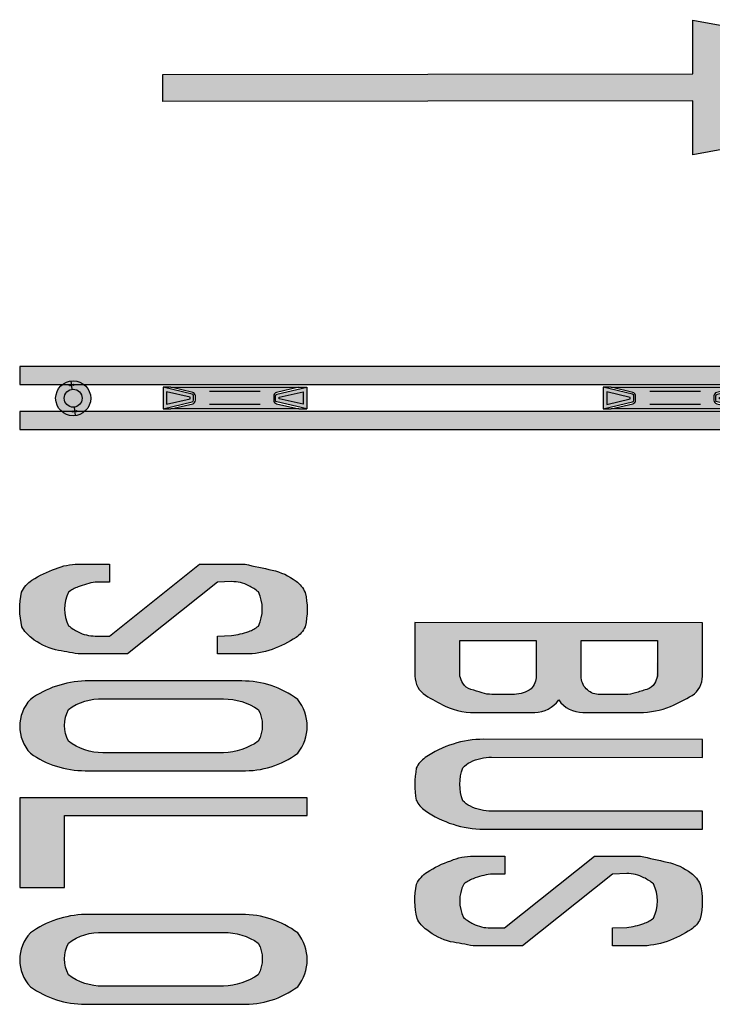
# Model space of a CAD drawing. Header units: metres. Extents: x 668617 to 675126, y 2286318 to 2293677.
# Drawn here: x 668896.42 to 668900.28, y 2287203.89 to 2287209.38 of the extents above; entities that cross this region are included whole.
import ezdxf

# ---------------------------------------------------------------- set-up
doc = ezdxf.new("R2010")
doc.units = ezdxf.units.M
doc.header["$MEASUREMENT"] = 0
for name, color, linetype in [('CU_VEGETACION', 54, 'Continuous'), ('DMTG-D-CONFIBUS', 1, 'Continuous'), ('DMTG-M-BOLARDO ABATIBLE', 70, 'Continuous'), ('DMTG-SH-FLECHA FRENTE', 252, 'Continuous'), ('DMTG-SH-LINEA DOBLE', 252, 'Continuous'), ('DMTG-SH-SOLO BUS BICI', 252, 'Continuous')]:
    doc.layers.add(name, color=color, linetype=linetype)

# ---------------------------------------------------------------- blocks, each defined once
blk = doc.blocks.new('*U26')
at = {"ltscale": 0.1, "true_color": 0xf8d731}
h = blk.add_hatch(color=40, dxfattribs=at)
h.dxf.hatch_style = 1
h.paths.add_polyline_path([(0, -0.115), (0, -0.235), (0.1628, -0.1968, 0.348227), (0.1705, -0.1871), (0.1705, -0.1629, 0.348227), (0.1628, -0.1532)])
h.paths.add_polyline_path([(0.1505, -0.1709), (0.1505, -0.1791), (0.02, -0.2098), (0.02, -0.1402)], flags=16)
at = {"lineweight": 60}
h = blk.add_hatch(color=72, dxfattribs=at)
h.dxf.hatch_style = 1
h.paths.add_polyline_path([(0.02, -0.2098), (0.1505, -0.1791), (0.1505, -0.1709), (0.02, -0.1402)])
at = {"ltscale": 0.1, "true_color": 0xf8d731}
h = blk.add_hatch(color=40, dxfattribs=at)
h.dxf.hatch_style = 1
h.set_gradient(color1=(248, 153, 30), color2=(248, 215, 49), rotation=90, name='CYLINDER')
h.paths.add_polyline_path([(0.7555, -0.235), (0.6321, -0.2065, -0.349253), (0.6166, -0.187), (0.6166, -0.163, -0.000038), (0.6166, -0.163, -0.349253), (0.6321, -0.1435), (0.7555, -0.115), (0.0438, -0.115), (0.1651, -0.1435, -0.348227), (0.1805, -0.1629), (0.1805, -0.1871, -0.348227), (0.1651, -0.2065), (0.0438, -0.235)])
h = blk.add_hatch(color=40, dxfattribs=at)
h.dxf.hatch_style = 1
h.paths.add_polyline_path([(0.6344, -0.1532, 0.349253), (0.6266, -0.163), (0.6266, -0.187, 0.349253), (0.6344, -0.1968), (0.8, -0.235), (0.8, -0.115)])
h.paths.add_polyline_path([(0.78, -0.1401), (0.6466, -0.1709), (0.6466, -0.1791), (0.78, -0.2099)], flags=16)
at = {"lineweight": 60}
h = blk.add_hatch(color=22, dxfattribs=at)
h.dxf.hatch_style = 1
h.paths.add_polyline_path([(0.6466, -0.1791), (0.78, -0.2099), (0.78, -0.1401), (0.6466, -0.1709)])
at = {"color": 40, "true_color": 0xf8d731}
for points in [[(0, -0.115), (0, -0.235), (0.1628, -0.1968, 0.348227), (0.1705, -0.1871), (0.1705, -0.1629, 0.348227), (0.1628, -0.1532)], [(0.6166, -0.163), (0.6166, -0.187, 0.349253), (0.6321, -0.2065), (0.7555, -0.235), (0.0438, -0.235), (0.1651, -0.2065, 0.348227), (0.1805, -0.1871), (0.1805, -0.1629, 0.348227), (0.1651, -0.1435), (0.0438, -0.115), (0.7555, -0.115), (0.6321, -0.1435, 0.349253), (0.6166, -0.163, 0.000038)], [(0.8, -0.235), (0.6344, -0.1968, -0.349253), (0.6266, -0.187), (0.6266, -0.163, -0.349253), (0.6344, -0.1532), (0.8, -0.115)]]:
    blk.add_lwpolyline(points, format="xyb", close=True, dxfattribs=at)
for points in [[(0.0438, -0.115), (0, -0.115)], [(0.7555, -0.115), (0.8, -0.115)], [(0, -0.235), (0.0438, -0.235)], [(0.7555, -0.235), (0.8, -0.235)]]:
    blk.add_lwpolyline(points, dxfattribs=at)
for points in [[(0.02, -0.1402), (0.02, -0.2098), (0.1505, -0.1791), (0.1505, -0.1709)], [(0.78, -0.2099), (0.6466, -0.1791), (0.6466, -0.1709), (0.78, -0.1401)]]:
    blk.add_lwpolyline(points, close=True, dxfattribs=at)
at = {"color": 1, "ltscale": 0.1}
for points in [[(0.5413, -0.1386), (0.2593, -0.1386)], [(0.5413, -0.2114), (0.2593, -0.2114)]]:
    blk.add_lwpolyline(points, dxfattribs=at)
blk = doc.blocks.new('*U256')
at = {"layer": 'DMTG-D-CONFIBUS', "rotation": 0.005551742592514601}
blk.add_blockref('*U26', (0.5, 0.1748), dxfattribs=at)
blk = doc.blocks.new('*U257')
at = {"layer": 'DMTG-D-CONFIBUS', "color": 0, "linetype": 'ByBlock', "lineweight": -2, "transparency": 16777216, "rotation": 0.4215976439512641}
for p in [(668894.358, 2287212.1415), (668896.808, 2287212.1595)]:
    blk.add_blockref('*U256', p, dxfattribs=at)
blk = doc.blocks.new('*U227')
at = {"ltscale": 50}
h = blk.add_hatch(color=252, dxfattribs=at)
h.dxf.hatch_style = 1
h.paths.add_polyline_path([(-0.3996, 3.1348), (-0.3994, 3.4499, 0.097809), (-0.4335, 3.6228, 0.042141), (-0.4947, 3.7423, 0.264464), (-0.6011, 3.7998), (-0.8992, 3.8), (-0.9002, 2.2), (-0.602, 2.1998, 0.256564), (-0.495, 2.2586, 0.03217), (-0.4351, 2.3674, 0.128787), (-0.3999, 2.5587), (-0.3998, 2.8663, 0.244437), (-0.4691, 2.9998, 0.249678)])
h.paths.add_polyline_path([(-0.6018, 2.4498), (-0.8, 2.4499), (-0.7998, 2.8747), (-0.6016, 2.8746, -0.19223), (-0.5312, 2.8465, -0.139349), (-0.4998, 2.7534), (-0.4999, 2.6286, -0.078544), (-0.5087, 2.573, 0.007333), (-0.5278, 2.5114, -0.228893), (-0.57, 2.4623, -0.039059)], flags=16)
h.paths.add_polyline_path([(-0.6014, 3.1246), (-0.7996, 3.1247), (-0.7994, 3.5499), (-0.5991, 3.5436, -0.333446), (-0.5277, 3.4899, 0.007536), (-0.5082, 3.4265, -0.078544), (-0.4995, 3.3709), (-0.4996, 3.2341, -0.224977), (-0.5311, 3.1526, -0.19223)], flags=16)
h = blk.add_hatch(color=252, dxfattribs=at)
h.dxf.hatch_style = 1
h.paths.add_polyline_path([(0.0884, 2.2071, 0.131562), (0.1465, 2.2563, 0.154481), (0.2501, 2.5898), (0.2508, 3.7993), (0.1508, 3.7994), (0.1501, 2.6264, -0.114879), (0.1225, 2.5081, -0.084508), (0.0919, 2.4659, -0.17885), (-0.0919, 2.466, -0.081827), (-0.1228, 2.5083, -0.11348), (-0.1499, 2.6184), (-0.1492, 3.7996), (-0.2492, 3.7996), (-0.2499, 2.583, 0.152908), (-0.1479, 2.2564, 0.131562), (-0.0898, 2.2072, 0.086224)])
h = blk.add_hatch(color=252, dxfattribs=at)
h.dxf.hatch_style = 1
h.paths.add_polyline_path([(0.4893, 2.2674, 0.14273), (0.5561, 2.2091, 0.117054), (0.748, 2.2115, 0.062706), (0.7834, 2.2352, 0.155244), (0.8813, 2.4212, -0.000615), (0.9, 2.5239), (0.9002, 2.7989), (0.5006, 3.2992), (0.4982, 3.3622, -0.136419), (0.5203, 3.4742, -0.055818), (0.555, 3.5273, -0.229894), (0.7451, 3.5272, -0.087635), (0.775, 3.474, -0.053979), (0.7975, 3.3784), (0.8005, 3.299), (0.9005, 3.2989), (0.9006, 3.4541, 0.08527), (0.8749, 3.6037, 0.061318), (0.8086, 3.7369, 0.139149), (0.7498, 3.7874, 0.120716), (0.5578, 3.7875, 0.123167), (0.4951, 3.7371, 0.108528), (0.4336, 3.604, -0.000633), (0.4006, 3.4544), (0.4004, 3.1992), (0.8001, 2.699), (0.8001, 2.6196, -0.116922), (0.7774, 2.524, -0.055818), (0.7427, 2.4709, -0.23457), (0.5564, 2.471, -0.087635), (0.5265, 2.5241, -0.05345), (0.5001, 2.6198), (0.5001, 2.6992), (0.4001, 2.6992), (0.4, 2.5244, 0.101206), (0.4257, 2.3987, 0.059489)])
h = blk.add_hatch(color=252, dxfattribs=at)
h.dxf.hatch_style = 1
h.paths.add_polyline_path([(-1.192, 1.4048, -0.108528), (-1.1307, 1.5379, -0.123167), (-1.0679, 1.5884, -0.120716), (-0.876, 1.5884, -0.139149), (-0.8171, 1.5379, -0.061318), (-0.7507, 1.4048, -0.08527), (-0.725, 1.2551), (-0.725, 1.1), (-0.825, 1.1), (-0.828, 1.1794, 0.053979), (-0.8505, 1.275, 0.087635), (-0.8805, 1.3281, 0.229894), (-1.0707, 1.3281, 0.055818), (-1.1052, 1.275, 0.116922), (-1.1279, 1.1794), (-1.1249, 1.1), (-0.725, 0.6), (-0.725, 0.325, 0.000751), (-0.7478, 0.1995, -0.108528), (-0.8141, 0.0663, -0.123167), (-0.8768, 0.0125, -0.117054), (-1.0688, 0.01, -0.14273), (-1.1356, 0.0682, -0.059489), (-1.1993, 0.1995, -0.101206), (-1.225, 0.3252), (-1.225, 0.5), (-1.125, 0.5), (-1.125, 0.4206, 0.05345), (-1.0986, 0.325, 0.087635), (-1.0686, 0.2719, 0.23457), (-0.8823, 0.2719, 0.055818), (-0.8477, 0.325, 0.116922), (-0.825, 0.4206), (-0.825, 0.5), (-1.225, 1), (-1.225, 1.2551, 0.000633)])
h = blk.add_hatch(color=252, dxfattribs=at)
h.dxf.hatch_style = 1
edge = h.paths.add_edge_path()
edge.add_arc((-0.0514, 1.236), 0.5236, 143.5162, 180)
edge.add_line((-0.575, 1.236), (-0.575, 0.3641))
edge.add_arc((-0.0191, 0.3818), 0.5561, 181.8256, 215.4148)
edge.add_arc((-0.3223, 0.2191), 0.2191, 226.7547, 313.2453)
edge.add_arc((-0.6005, 0.364), 0.5255, 324.5914, 360)
edge.add_line((-0.075, 0.364), (-0.075, 1.236))
edge.add_arc((-0.5721, 1.2516), 0.4974, 358.1993, 396.4778)
edge.add_arc((-0.3223, 1.3599), 0.2401, 51.3004, 128.6996)
edge = h.paths.add_edge_path(flags=16)
edge.add_arc((-0.552, 1.1166), 0.3775, 2.7479, 34.0414, ccw=False)
edge.add_line((-0.175, 1.1347), (-0.175, 0.4631))
edge.add_arc((-0.497, 0.4631), 0.322, 323.3512, 360, ccw=False)
edge.add_arc((-0.3273, 0.4485), 0.1985, 243.4916, 296.5084, ccw=False)
edge.add_arc((-0.1767, 0.4497), 0.2987, 177.2519, 216.7924, ccw=False)
edge.add_line((-0.475, 0.4641), (-0.475, 1.1347))
edge.add_arc((-0.1298, 1.1347), 0.3451, 145.9586, 180, ccw=False)
edge.add_arc((-0.3276, 1.1628), 0.1872, 61.8529, 118.1471, ccw=False)
h = blk.add_hatch(color=252, dxfattribs=at)
h.dxf.hatch_style = 1
h.paths.add_polyline_path([(0.075, 1.6), (0.075, 0), (0.575, 0), (0.575, 0.25), (0.175, 0.25), (0.175, 1.6)])
h = blk.add_hatch(color=252, dxfattribs=at)
h.dxf.hatch_style = 1
edge = h.paths.add_edge_path()
edge.add_arc((1.2486, 1.236), 0.5236, 143.5162, 180)
edge.add_line((0.725, 1.236), (0.725, 0.3641))
edge.add_arc((1.2809, 0.3818), 0.5561, 181.8256, 215.4148)
edge.add_arc((0.9777, 0.2191), 0.2191, 226.7547, 313.2453)
edge.add_arc((0.6995, 0.364), 0.5255, 324.5914, 360)
edge.add_line((1.225, 0.364), (1.225, 1.236))
edge.add_arc((0.7279, 1.2516), 0.4974, 358.1993, 396.4778)
edge.add_arc((0.9777, 1.3599), 0.2401, 51.3004, 128.6996)
edge = h.paths.add_edge_path(flags=16)
edge.add_arc((0.748, 1.1166), 0.3775, 2.7479, 34.0414, ccw=False)
edge.add_line((1.125, 1.1347), (1.125, 0.4631))
edge.add_arc((0.803, 0.4631), 0.322, -36.6488, 0, ccw=False)
edge.add_arc((0.9727, 0.4485), 0.1985, 243.4916, 296.5084, ccw=False)
edge.add_arc((1.1233, 0.4497), 0.2987, 177.2519, 216.7924, ccw=False)
edge.add_line((0.825, 0.4641), (0.825, 1.1347))
edge.add_arc((1.1702, 1.1347), 0.3451, 145.9586, 180, ccw=False)
edge.add_arc((0.9724, 1.1628), 0.1872, 61.8529, 118.1471, ccw=False)
for points in [[(-0.6011, 3.7998), (-0.8992, 3.8), (-0.9002, 2.2), (-0.602, 2.1998, 0.256564), (-0.495, 2.2586, 0.03217), (-0.4351, 2.3674, 0.128787), (-0.3999, 2.5587), (-0.3998, 2.8663, 0.244437), (-0.4691, 2.9998, 0.249678), (-0.3996, 3.1348), (-0.3994, 3.4499, 0.09783), (-0.4335, 3.6229, 0.042131), (-0.4947, 3.7423, 0.264453), (-0.6011, 3.7998)], [(-0.0919, 2.466, -0.081827), (-0.1228, 2.5083, -0.121679), (-0.1499, 2.6266), (-0.1492, 3.7996), (-0.2492, 3.7996), (-0.2499, 2.583, 0.152908), (-0.1479, 2.2564, 0.131562), (-0.0898, 2.2072, 0.086224), (0.0884, 2.2071, 0.131562), (0.1465, 2.2563, 0.151335), (0.2501, 2.5827), (0.2508, 3.7993), (0.1508, 3.7994), (0.1501, 2.6264, -0.114879), (0.1225, 2.5081, -0.084508), (0.0919, 2.4659, -0.17885), (-0.0919, 2.466, -0.081827)], [(0.4004, 3.1992), (0.4006, 3.4544, 0.000633), (0.4336, 3.604, -0.108528), (0.4951, 3.7371, -0.123167), (0.5578, 3.7875, -0.120716), (0.7498, 3.7874, -0.139149), (0.8086, 3.7369, -0.061318), (0.8749, 3.6037, -0.08527), (0.9006, 3.4541), (0.9005, 3.2989), (0.8005, 3.299), (0.7975, 3.3784, 0.053979), (0.775, 3.474, 0.087635), (0.7451, 3.5272, 0.229894), (0.555, 3.5273, 0.055818), (0.5203, 3.4742, 0.116922), (0.4976, 3.3786), (0.5006, 3.2992), (0.9002, 2.7989), (0.9, 2.5239, 0.000751), (0.8771, 2.3984, -0.108528), (0.8108, 2.2653, -0.123167), (0.748, 2.2115, -0.117054), (0.5561, 2.2091, -0.142771), (0.4893, 2.2674, -0.059479), (0.4257, 2.3987, -0.101206), (0.4, 2.5244), (0.4001, 2.6992), (0.5001, 2.6992), (0.5001, 2.6198, 0.05345), (0.5265, 2.5241, 0.087635), (0.5564, 2.471, 0.23457), (0.7427, 2.4709, 0.055818), (0.7774, 2.524, 0.116922), (0.8001, 2.6196), (0.8001, 2.699), (0.4004, 3.1992)], [(-0.6014, 3.1246), (-0.7996, 3.1247), (-0.7994, 3.5499), (-0.6012, 3.5498, -0.049565), (-0.5612, 3.5331, -0.190435), (-0.5277, 3.4899, 0.007534), (-0.5082, 3.4265, -0.078544), (-0.4995, 3.3709), (-0.4996, 3.219, -0.186395), (-0.5311, 3.1526, -0.19223), (-0.6014, 3.1246)], [(-0.6018, 2.4498), (-0.8, 2.4499), (-0.7998, 2.8747), (-0.6016, 2.8746, -0.19223), (-0.5312, 2.8465, -0.139349), (-0.4998, 2.7534), (-0.4999, 2.6286, -0.078544), (-0.5087, 2.573, 0.007333), (-0.5278, 2.5114, -0.196613), (-0.5618, 2.4665, -0.049565), (-0.6018, 2.4498)], [(-0.8171, 1.5379, -0.061318), (-0.7507, 1.4048, -0.08527), (-0.725, 1.2551), (-0.725, 1.1), (-0.825, 1.1), (-0.828, 1.1794, 0.053979), (-0.8505, 1.275, 0.087635), (-0.8805, 1.3281, 0.229894), (-1.0707, 1.3281, 0.055818), (-1.1052, 1.275, 0.116922), (-1.1279, 1.1794), (-1.1249, 1.1), (-0.725, 0.6), (-0.725, 0.325, 0.000751), (-0.7478, 0.1995, -0.108528), (-0.8141, 0.0663, -0.123167), (-0.8768, 0.0125, -0.117054), (-1.0688, 0.01, -0.142771), (-1.1356, 0.0682, -0.059479), (-1.1993, 0.1995, -0.101206), (-1.225, 0.3252), (-1.225, 0.5), (-1.125, 0.5), (-1.125, 0.4206, 0.05345), (-1.0986, 0.325, 0.087635), (-1.0686, 0.2719, 0.23457), (-0.8823, 0.2719, 0.055818), (-0.8477, 0.325, 0.116922), (-0.825, 0.4206), (-0.825, 0.5), (-1.225, 1), (-1.225, 1.2551, 0.000633), (-1.192, 1.4048, -0.108528), (-1.1307, 1.5379, -0.123167), (-1.0679, 1.5884, -0.120716), (-0.876, 1.5884, -0.139149), (-0.8171, 1.5379, -0.061318)], [(-0.4724, 1.5473, 0.160549), (-0.575, 1.236), (-0.575, 0.3641, 0.147619), (-0.4724, 0.0595, 0.396386), (-0.1722, 0.0595, 0.15574), (-0.075, 0.364), (-0.075, 1.236, 0.168592), (-0.1722, 1.5473, 0.351171), (-0.4724, 1.5473, 0.160549)], [(0.8276, 1.5473, 0.160549), (0.725, 1.236), (0.725, 0.3641, 0.147619), (0.8276, 0.0595, 0.396386), (1.1278, 0.0595, 0.15574), (1.225, 0.364), (1.225, 1.236, 0.168592), (1.1278, 1.5473, 0.351171), (0.8276, 1.5473, 0.160549)], [(-0.2393, 1.3279, -0.137398), (-0.175, 1.1347), (-0.175, 0.4631, -0.161288), (-0.2387, 0.2709, -0.235546), (-0.4158, 0.2709, -0.174261), (-0.475, 0.4641), (-0.475, 1.1347, -0.149636), (-0.4158, 1.3279, -0.250692), (-0.2393, 1.3279, -0.137398)], [(1.0607, 1.3279, -0.137398), (1.125, 1.1347), (1.125, 0.4631, -0.161288), (1.0613, 0.2709, -0.235546), (0.8842, 0.2709, -0.174261), (0.825, 0.4641), (0.825, 1.1347, -0.149636), (0.8842, 1.3279, -0.250692), (1.0607, 1.3279, -0.137398)]]:
    blk.add_lwpolyline(points, format="xyb", close=True)
blk.add_lwpolyline([(0.075, 1.6), (0.075, 0), (0.575, 0), (0.575, 0.25), (0.175, 0.25), (0.175, 1.6), (0.075, 1.6)], close=True)
blk = doc.blocks.new('*U57')
for points in [[(1.2, 0.2), (5.5513, 0.2), (5.5513, 0.3), (1.2, 0.3)], [(1.2, -0.05), (5.5513, -0.05), (5.5513, 0.05), (1.2, 0.05)]]:
    blk.add_hatch(color=252).paths.add_polyline_path(points)
for points in [[(1.2, 0.2), (5.5513, 0.2), (5.5513, 0.3), (1.2, 0.3)], [(1.2, -0.05), (5.5513, -0.05), (5.5513, 0.05), (1.2, 0.05)]]:
    blk.add_lwpolyline(points, close=True)
blk = doc.blocks.new('ITO-AB')
at = {"linetype": 'Continuous', "true_color": 0x139b48}
blk.add_hatch(color=114, dxfattribs=at).paths.add_polyline_path([(-0.05, 0, 1), (0.05, 0, 1)])
at = {"layer": 'CU_VEGETACION', "true_color": 0xc7c8ca}
h = blk.add_hatch(color=9, dxfattribs=at)
h.dxf.hatch_style = 1
edge = h.paths.add_edge_path()
edge.add_arc((0, 0), 0.0975, 0, 360)
at = {"color": 114, "linetype": 'Continuous', "true_color": 0x139b48}
for points in [[(0, 0.05), (0, 0.0975)], [(0, -0.05), (0, -0.0975)]]:
    blk.add_lwpolyline(points, dxfattribs=at)
for centre, radius in [((0, 0), 0.0975), ((-0.01, 0.0737), 0.0035), ((0.01, 0.0737), 0.0035), ((0, 0), 0.05), ((-0.01, -0.0737), 0.0035), ((0.01, -0.0737), 0.0035)]:
    blk.add_circle(centre, radius, dxfattribs=at)
blk = doc.blocks.new('*U33')
blk.add_hatch(color=252).paths.add_polyline_path([(0.1724, 9.6277), (-0.2026, 7.5777), (0.0974, 7.5777), (0.0974, 4.6277), (0.2474, 4.6277), (0.2474, 7.5777), (0.5474, 7.5777)])
at = {"color": 252}
blk.add_lwpolyline([(0.1724, 9.6277), (-0.2026, 7.5777), (0.0974, 7.5777), (0.0974, 4.6277), (0.2474, 4.6277), (0.2474, 7.5777), (0.5474, 7.5777), (0.1724, 9.6277)], dxfattribs=at)

msp = doc.modelspace()

# ---------------------------------------------------------------- block references
at = {"layer": 'DMTG-D-CONFIBUS', "rotation": 359.5770898771991}
msp.add_blockref('*U257', (-16861.57782, 4994.61417), dxfattribs=at)
at = {"layer": 'DMTG-M-BOLARDO ABATIBLE', "rotation": 6.288386679424077}
msp.add_blockref('ITO-AB', (668896.71672, 2287207.26843), dxfattribs=at)
at = {"layer": 'DMTG-SH-FLECHA FRENTE', "xscale": -1, "rotation": 270.0526050067648}
msp.add_blockref('*U33', (668892.58802, 2287208.81959), dxfattribs=at)
at = {"layer": 'DMTG-SH-LINEA DOBLE', "rotation": 179.9986875201573}
msp.add_blockref('*U57', (668901.97054, 2287207.39412), dxfattribs=at)
at = {"layer": 'DMTG-SH-SOLO BUS BICI', "rotation": 269.9990413894358}
msp.add_blockref('*U227', (668896.41918, 2287205.11943), dxfattribs=at)

doc.saveas('drawing.dxf')
